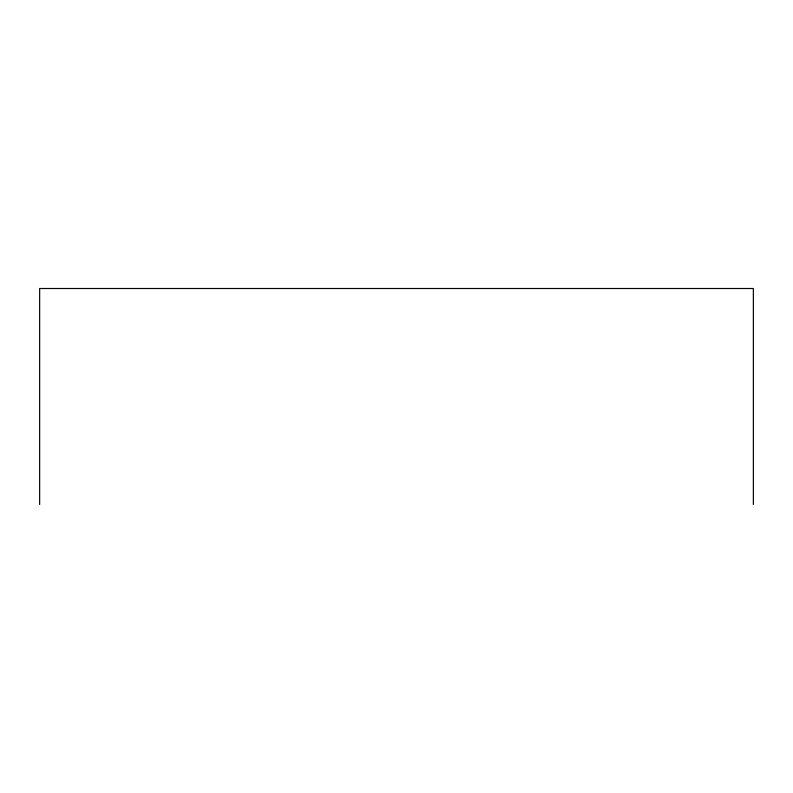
<?xml version="1.0" encoding="UTF-8"?>
<svg xmlns="http://www.w3.org/2000/svg" width="793" height="793" viewBox="0 0 793 793"><rect width="100%" height="100%" fill="white"/><g stroke="black" fill="none" stroke-linecap="round" stroke-linejoin="round"><path stroke-width="1.19" d="M753.35 504.497L753.35 288.503L39.65 288.503L39.65 504.497"/></g></svg>
